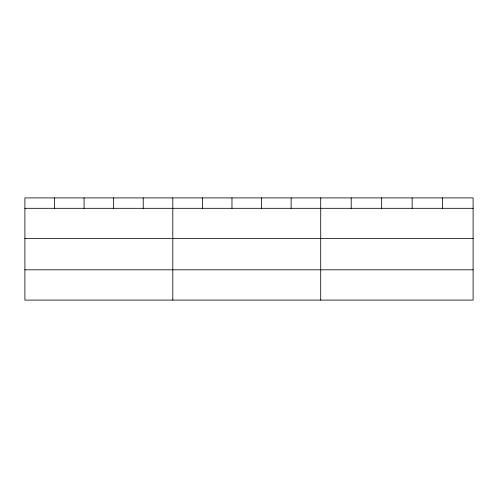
<?xml version="1.0" encoding="UTF-8"?>
<svg xmlns="http://www.w3.org/2000/svg" width="498" height="498" viewBox="0 0 498 498"><rect width="100%" height="100%" fill="white"/><g stroke="black" fill="none" stroke-linecap="round" stroke-linejoin="round"><path stroke-width="0.75" d="M473.1 238.604L473.1 197.905L24.9 197.905L24.9 300.095L473.1 300.095L473.1 238.604L24.9 238.604M24.9 208.313L473.1 208.313M24.9 269.804L473.1 269.804M442.622 197.905L442.622 208.313M412.145 197.905L412.145 208.313M381.667 197.905L381.667 208.313M351.19 197.905L351.19 208.313M320.712 197.905L320.712 300.095M291.131 197.905L291.131 208.313M261.55 197.905L261.55 208.313M231.968 197.905L231.968 208.313M202.387 197.905L202.387 208.313M172.806 197.905L172.806 300.095M143.225 197.905L143.225 208.313M113.644 197.905L113.644 208.313M84.062 197.905L84.062 208.313M54.481 197.905L54.481 208.313"/></g></svg>
